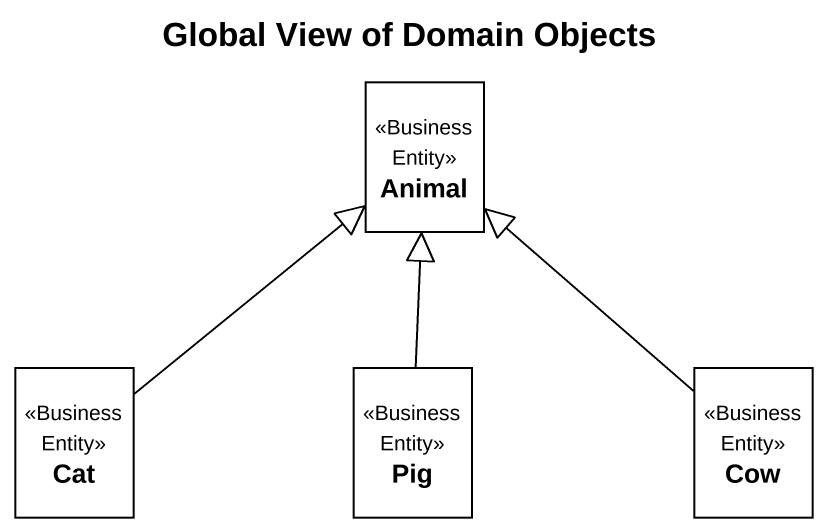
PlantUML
@startuml
title Global View of Domain Objects
hide circle
hide empty members
class Animal <<Business Entity>>
class Cat <<Business Entity>>
class Pig <<Business Entity>>
class Cow <<Business Entity>>
Cat -up-|> Animal
Pig -up-|> Animal
Cow -up-|> Animal
@enduml
